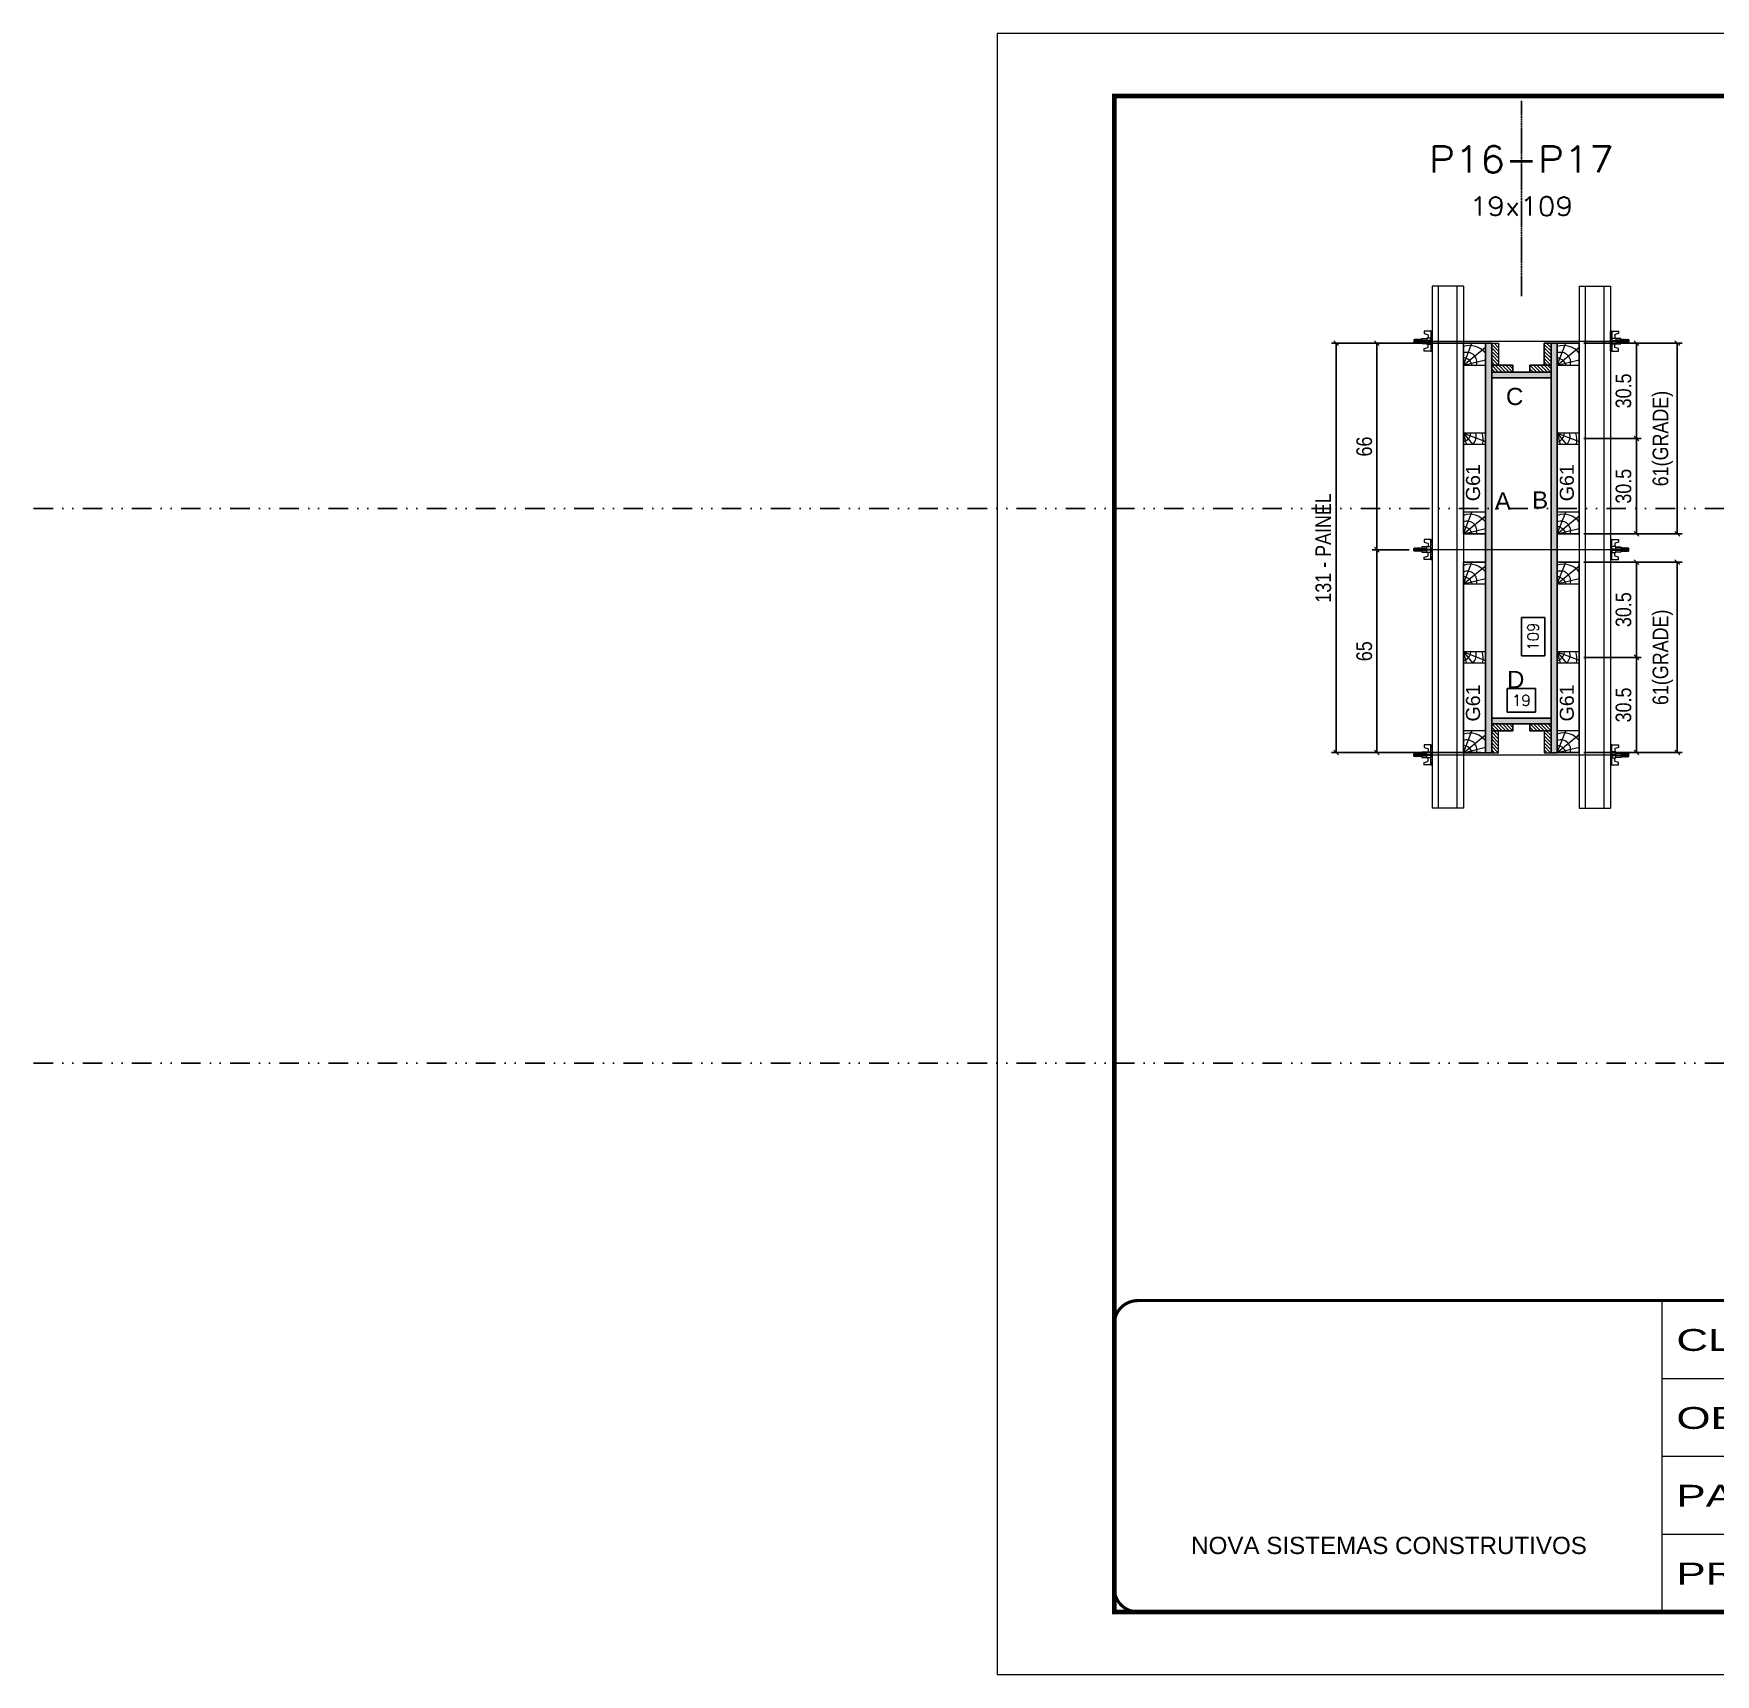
# Model space of a CAD drawing. Extents: x 13770 to 23315, y 867 to 16997.
# Drawn here: x 13770 to 14846, y 10056 to 11106 of the extents above; entities that cross this region are included whole.
import ezdxf
from ezdxf.enums import TextEntityAlignment as Align

# ---------------------------------------------------------------- set-up
doc = ezdxf.new("R2010")
doc.units = 0
for name, pattern in [('CONTINUO', [0]), ('DASHED', [0.75, 0.5, -0.25]), ('DIVIDE2', [0.625, 0.25, -0.125, 0, -0.125, 0, -0.125]), ('HIDDEN', [0.375, 0.25, -0.125])]:
    doc.linetypes.add(name, pattern=pattern)
for name, color, linetype in [('COTA', 241, 'Continuous'), ('cotas', 4, 'Continuous'), ('MEIO_PONT', 93, 'Continuous'), ('Nível', 160, 'Continuous'), ('Painéis', 200, 'Continuous'), ('SARRAFO', 251, 'Continuous'), ('Texto de Titulo', 7, 'Continuous'), ('Texto Qtd Sarr', 242, 'Continuous'), ('TEXTO_GERAL', 7, 'Continuous')]:
    doc.layers.add(name, color=color, linetype=linetype)
for name, color, linetype, lineweight in [('Folhas', 255, 'Continuous', 9), ('Hachura', 251, 'Continuous', 9), ('Madeira', 126, 'Continuous', 18), ('Perfil Metálico', 224, 'Continuous', 18), ('SARRAFO DE PRESSAO', 251, 'DASHED', 9), ('Texto Seção', 7, 'Continuous', 15)]:
    doc.layers.add(name, color=color, linetype=linetype, lineweight=lineweight)
doc.styles.add('ARIAL', font='arial.ttf')
doc.styles.add('COTA TECNICA 2X', font='techl___.ttf', dxfattribs={"height": 10})
doc.styles.add('ROMANS', font='romans.shx')
doc.styles.add('SANSSERIF', font='sas_____.pfb')
doc.styles.add('Tecnologia', font='')
doc.styles.get('Tecnologia').set_extended_font_data('Forgotten Futurist')
doc.dimstyles.new('SECAO PILAR', dxfattribs={"dimtxt": 10, "dimasz": 3, "dimexe": 3, "dimexo": 3, "dimgap": 3, "dimtad": 1, "dimdec": 1, "dimlfac": 0.5, "dimzin": 12, "dimdsep": 46, "dimtxsty": 'COTA TECNICA 2X', "dimblk1": 'OBLIQUE', "dimblk2": 'OBLIQUE', "dimsah": 1, "dimcen": 0.9, "dimclrd": 256, "dimclre": 256, "dimclrt": 256, "dimadec": 1, "dimazin": 3, "dimtfac": 1, "dimtdec": 1, "dimtmove": 0, "dimatfit": 3, "dimfxl": 1, "dimtolj": 1, "dimtzin": 12, "dimarcsym": 0})
doc.dimstyles.new('SECÇÃO 2', dxfattribs={"dimtxt": 7, "dimasz": 6, "dimexe": 0.18, "dimexo": 2, "dimgap": -4, "dimtad": 3, "dimdec": 1, "dimlfac": 0.5, "dimzin": 12, "dimdsep": 46, "dimtxsty": 'ROMANS', "dimblk": 'ARCHTICK', "dimcen": 0.09, "dimse1": 1, "dimse2": 1, "dimsd1": 1, "dimsd2": 1, "dimclrd": 180, "dimclre": 5, "dimclrt": 1, "dimadec": 0, "dimazin": 3, "dimtfac": 1, "dimtdec": 1, "dimtofl": 0, "dimtmove": 0, "dimatfit": 3, "dimldrblk": 'ARCHTICK', "dimfxl": 1, "dimtolj": 1, "dimtzin": 0, "dimarcsym": 0})

# ---------------------------------------------------------------- blocks, each defined once
blk = doc.blocks.new('9999999999')
at = {"color": 30, "linetype": 'CONTINUO'}
for p, q in [((98564.6, 34230.2), (98564.6, 34429.4)), ((98564.6, 34379.6), (99584, 34379.6)), ((98564.6, 34329.8), (99488, 34329.8)), ((99584, 34329.8), (99488, 34329.8)), ((99488, 34329.8), (99488, 34230.2)), ((98564.6, 34280), (99488, 34280))]:
    blk.add_line(p, q, dxfattribs=at)
at = {"color": 30, "linetype": 'CONTINUO', "const_width": 2}
blk.add_lwpolyline([(99584, 34230.2), (99584, 34414.4, 0.414214), (99569, 34429.4), (98229, 34429.4, 0.414214), (98214, 34414.4), (98214, 34245.2, 0.414214), (98229, 34230.2), (99584, 34230.2)], format="xyb", dxfattribs=at)
at = {"layer": 'Folhas'}
blk.add_lwpolyline([(98139, 34190.2), (99624, 34190.2), (99624, 35240.2), (98139, 35240.2)], close=True, dxfattribs=at)
at = {"layer": 'Folhas', "color": 30, "const_width": 3}
blk.add_lwpolyline([(98214, 34230.2), (99584, 34230.2), (99584, 35200.2), (98214, 35200.2)], close=True, dxfattribs=at)
at = {"color": 7, "linetype": 'Continuous', "ltscale": 5, "style": 'ARIAL'}
for s, height, p in [('SCHWARTZ', 15.48, (98837.7, 34393.1)), ('GWT', 15.48, (98837.7, 34343.3)), ('1°PAVIMENTO', 15.483, (98837.7, 34293.5)), ('NOVA SISTEMAS CONSTRUTIVOS', 11.059, (98263.2, 34267.2)), ('PILARES', 15.48, (98837.7, 34243.7))]:
    blk.add_text(s, height=height, dxfattribs=at).set_placement(p)
at = {"layer": 'Folhas', "color": 7, "style": 'Tecnologia', "width": 1.5}
for s, p in [('CLIENTE:', (98573.7, 34397.2)), ('OBRA:', (98573.7, 34347.3)), ('PAVIMENTO:', (98573.7, 34297.5)), ('PROJETO:', (98573.7, 34247.7))]:
    blk.add_text(s, height=14, dxfattribs=at).set_placement(p)
blk = doc.blocks.new('*D515')
at = {"layer": 'COTA', "color": 180, "lineweight": -2, "transparency": 16777216}
for p, q in [((14736.5, 10732), (14721.5, 10732)), ((14721.5, 10732), (14721.5, 10707.4)), ((14736.5, 10707.4), (14736.5, 10732)), ((14721.5, 10707.4), (14736.5, 10707.4))]:
    blk.add_line(p, q, dxfattribs=at)
at = {"layer": 'Defpoints', "color": 0, "transparency": 16777216}
for p in [(14702.5, 10885.5), (14702.5, 10667.5), (14740.5, 10667.5)]:
    blk.add_point(p, dxfattribs=at)
at = {"layer": 'COTA', "color": 1, "transparency": 16777216, "insert": (14729, 10719.7), "char_height": 7, "attachment_point": 5, "rotation": 90, "style": 'ROMANS'}
blk.add_mtext('\\A1;109', dxfattribs=at)
blk = doc.blocks.new('_ArchTick')
at = {"color": 0, "linetype": 'ByBlock', "const_width": 0.15}
blk.add_lwpolyline([(-0.5, -0.5), (0.5, 0.5)], dxfattribs=at)
blk = doc.blocks.new('*D516')
at = {"layer": 'COTA', "color": 180, "lineweight": -2, "transparency": 16777216}
for p, q in [((14730.5, 10686.5), (14712.5, 10686.5)), ((14712.5, 10686.5), (14712.5, 10671.5)), ((14730.5, 10671.5), (14730.5, 10686.5)), ((14712.5, 10671.5), (14730.5, 10671.5))]:
    blk.add_line(p, q, dxfattribs=at)
at = {"layer": 'Defpoints', "color": 0, "transparency": 16777216}
for p in [(14702.5, 10868.1), (14740.5, 10868.1), (14702.5, 10667.5)]:
    blk.add_point(p, dxfattribs=at)
at = {"layer": 'COTA', "color": 1, "transparency": 16777216, "insert": (14721.5, 10679), "char_height": 7, "attachment_point": 5, "style": 'ROMANS'}
blk.add_mtext('\\A1;19', dxfattribs=at)
blk = doc.blocks.new('_Oblique')
at = {"color": 0, "linetype": 'ByBlock', "lineweight": -2}
blk.add_line((-0.5, -0.5), (0.5, 0.5), dxfattribs=at)
blk = doc.blocks.new('*D517')
at = {"layer": 'COTA', "lineweight": -2, "transparency": 16777216}
for p, q in [((14681.5, 10907.5), (14626.1, 10907.5)), ((14629.1, 10907.5), (14629.1, 10775.4)), ((14649.7, 10775.4), (14626.1, 10775.4))]:
    blk.add_line(p, q, dxfattribs=at)
at = {"layer": 'Defpoints', "color": 0, "transparency": 16777216}
for p in [(14684.5, 10907.5), (14629.1, 10775.4), (14652.7, 10775.4)]:
    blk.add_point(p, dxfattribs=at)
at = {"layer": 'COTA', "lineweight": -2, "transparency": 16777216, "xscale": 3, "yscale": 3, "zscale": 3}
for p, rotation in [((14629.1, 10907.5), 90), ((14629.1, 10775.4), 270)]:
    blk.add_blockref('_Oblique', p, dxfattribs=dict(at, rotation=rotation))
at = {"layer": 'COTA', "transparency": 16777216, "insert": (14621, 10841.4), "char_height": 10, "attachment_point": 5, "rotation": 90, "style": 'COTA TECNICA 2X'}
blk.add_mtext('\\A1;66', dxfattribs=at)
blk = doc.blocks.new('*D518')
at = {"layer": 'COTA', "lineweight": -2, "transparency": 16777216}
for p, q in [((14649.7, 10775.4), (14626.1, 10775.4)), ((14629.1, 10775.4), (14629.1, 10645.5)), ((14681.5, 10645.5), (14626.1, 10645.5))]:
    blk.add_line(p, q, dxfattribs=at)
at = {"layer": 'Defpoints', "color": 0, "transparency": 16777216}
for p in [(14652.7, 10775.4), (14629.1, 10645.5), (14684.5, 10645.5)]:
    blk.add_point(p, dxfattribs=at)
at = {"layer": 'COTA', "lineweight": -2, "transparency": 16777216, "xscale": 3, "yscale": 3, "zscale": 3}
for p, rotation in [((14629.1, 10775.4), 90), ((14629.1, 10645.5), 270)]:
    blk.add_blockref('_Oblique', p, dxfattribs=dict(at, rotation=rotation))
at = {"layer": 'COTA', "transparency": 16777216, "insert": (14621, 10710.4), "char_height": 10, "attachment_point": 5, "rotation": 90, "style": 'COTA TECNICA 2X'}
blk.add_mtext('\\A1;65', dxfattribs=at)
blk = doc.blocks.new('*D519')
at = {"layer": 'COTA', "lineweight": -2, "transparency": 16777216}
for p, q in [((14695.5, 10907.5), (14600, 10907.5)), ((14603, 10907.5), (14603, 10645.5)), ((14695.5, 10645.5), (14600, 10645.5))]:
    blk.add_line(p, q, dxfattribs=at)
at = {"layer": 'Defpoints', "color": 0, "transparency": 16777216}
for p in [(14698.5, 10907.5), (14603, 10645.5), (14698.5, 10645.5)]:
    blk.add_point(p, dxfattribs=at)
at = {"layer": 'COTA', "lineweight": -2, "transparency": 16777216, "xscale": 3, "yscale": 3, "zscale": 3}
for p, rotation in [((14603, 10907.5), 90), ((14603, 10645.5), 270)]:
    blk.add_blockref('_Oblique', p, dxfattribs=dict(at, rotation=rotation))
at = {"layer": 'COTA', "transparency": 16777216, "insert": (14594.8, 10776.5), "char_height": 10, "attachment_point": 5, "rotation": 90, "style": 'COTA TECNICA 2X'}
blk.add_mtext('\\A1;131 - PAINEL', dxfattribs=at)
blk = doc.blocks.new('PONTALETE')
at = {"layer": 'Madeira'}
for q in [(2.71, 7), (7, 5.76), (7, 1.74)]:
    blk.add_line((0, 0), q, dxfattribs=at)
blk.add_lwpolyline([(0, 0), (7, 0), (7, 7), (0, 7)], close=True, dxfattribs=at)
for centre, radius, start, end in [((2.04, 0.06), 6.23, 37.2818, 109.0913), ((1.09, 0.9), 3.19, 343.603, 109.9847), ((-0.21, -0.78), 3.09, 14.6322, 86.0383)]:
    blk.add_arc(centre, radius, start, end, dxfattribs=at)
blk = doc.blocks.new('MEIO PONTALETE')
at = {"layer": 'Madeira'}
for q in [(2.71, 7), (3.5, 2.88), (3.5, 0.87)]:
    blk.add_line((0, 0), q, dxfattribs=at)
blk.add_lwpolyline([(0, 0), (3.5, 0), (3.5, 7), (0, 7)], close=True, dxfattribs=at)
for centre, radius, start, end in [((2.04, 0.06), 6.23, 76.4499, 109.0913), ((1.09, 0.9), 3.19, 40.9063, 109.9847), ((-0.21, -0.78), 3.09, 14.6322, 86.0383)]:
    blk.add_arc(centre, radius, start, end, dxfattribs=at)
blk = doc.blocks.new('*D520')
at = {"layer": 'COTA', "lineweight": -2, "transparency": 16777216}
for p, q in [((14761.5, 10907.5), (14824.3, 10907.5)), ((14821.3, 10907.5), (14821.3, 10785.5)), ((14761.5, 10785.5), (14824.3, 10785.5))]:
    blk.add_line(p, q, dxfattribs=at)
at = {"layer": 'Defpoints', "color": 0, "transparency": 16777216}
for p in [(14758.5, 10907.5), (14758.5, 10785.5), (14821.3, 10785.5)]:
    blk.add_point(p, dxfattribs=at)
at = {"layer": 'COTA', "lineweight": -2, "transparency": 16777216, "xscale": 3, "yscale": 3, "zscale": 3}
for p, rotation in [((14821.3, 10907.5), 90), ((14821.3, 10785.5), 270)]:
    blk.add_blockref('_Oblique', p, dxfattribs=dict(at, rotation=rotation))
at = {"layer": 'COTA', "transparency": 16777216, "insert": (14812, 10846.5), "char_height": 10, "attachment_point": 5, "rotation": 90, "style": 'COTA TECNICA 2X'}
blk.add_mtext('\\A1;61(GRADE)', dxfattribs=at)
blk = doc.blocks.new('*D521')
at = {"layer": 'COTA', "lineweight": -2, "transparency": 16777216}
for p, q in [((14761.5, 10907.5), (14798.1, 10907.5)), ((14795.1, 10907.5), (14795.1, 10846.5)), ((14761.5, 10846.5), (14798.1, 10846.5))]:
    blk.add_line(p, q, dxfattribs=at)
at = {"layer": 'Defpoints', "color": 0, "transparency": 16777216}
for p in [(14758.5, 10907.5), (14758.5, 10846.5), (14795.1, 10846.5)]:
    blk.add_point(p, dxfattribs=at)
at = {"layer": 'COTA', "lineweight": -2, "transparency": 16777216, "xscale": 3, "yscale": 3, "zscale": 3}
for p, rotation in [((14795.1, 10907.5), 90), ((14795.1, 10846.5), 270)]:
    blk.add_blockref('_Oblique', p, dxfattribs=dict(at, rotation=rotation))
at = {"layer": 'COTA', "transparency": 16777216, "insert": (14786.9, 10877), "char_height": 10, "attachment_point": 5, "rotation": 90, "style": 'COTA TECNICA 2X'}
blk.add_mtext('\\A1;30.5', dxfattribs=at)
blk = doc.blocks.new('*D522')
at = {"layer": 'COTA', "lineweight": -2, "transparency": 16777216}
for p, q in [((14761.5, 10846.5), (14798.1, 10846.5)), ((14795.1, 10846.5), (14795.1, 10785.5)), ((14761.5, 10785.5), (14798.1, 10785.5))]:
    blk.add_line(p, q, dxfattribs=at)
at = {"layer": 'Defpoints', "color": 0, "transparency": 16777216}
for p in [(14758.5, 10846.5), (14758.5, 10785.5), (14795.1, 10785.5)]:
    blk.add_point(p, dxfattribs=at)
at = {"layer": 'COTA', "lineweight": -2, "transparency": 16777216, "xscale": 3, "yscale": 3, "zscale": 3}
for p, rotation in [((14795.1, 10846.5), 90), ((14795.1, 10785.5), 270)]:
    blk.add_blockref('_Oblique', p, dxfattribs=dict(at, rotation=rotation))
at = {"layer": 'COTA', "transparency": 16777216, "insert": (14786.9, 10816), "char_height": 10, "attachment_point": 5, "rotation": 90, "style": 'COTA TECNICA 2X'}
blk.add_mtext('\\A1;30.5', dxfattribs=at)
blk = doc.blocks.new('*D523')
at = {"layer": 'COTA', "lineweight": -2, "transparency": 16777216}
for p, q in [((14761.5, 10767.5), (14824.3, 10767.5)), ((14821.3, 10767.5), (14821.3, 10645.5)), ((14761.5, 10645.5), (14824.3, 10645.5))]:
    blk.add_line(p, q, dxfattribs=at)
at = {"layer": 'Defpoints', "color": 0, "transparency": 16777216}
for p in [(14758.5, 10767.5), (14758.5, 10645.5), (14821.3, 10645.5)]:
    blk.add_point(p, dxfattribs=at)
at = {"layer": 'COTA', "lineweight": -2, "transparency": 16777216, "xscale": 3, "yscale": 3, "zscale": 3}
for p, rotation in [((14821.3, 10767.5), 90), ((14821.3, 10645.5), 270)]:
    blk.add_blockref('_Oblique', p, dxfattribs=dict(at, rotation=rotation))
at = {"layer": 'COTA', "transparency": 16777216, "insert": (14812, 10706.5), "char_height": 10, "attachment_point": 5, "rotation": 90, "style": 'COTA TECNICA 2X'}
blk.add_mtext('\\A1;61(GRADE)', dxfattribs=at)
blk = doc.blocks.new('*D524')
at = {"layer": 'COTA', "lineweight": -2, "transparency": 16777216}
for p, q in [((14761.5, 10767.5), (14798.1, 10767.5)), ((14795.1, 10767.5), (14795.1, 10706.5)), ((14761.5, 10706.5), (14798.1, 10706.5))]:
    blk.add_line(p, q, dxfattribs=at)
at = {"layer": 'Defpoints', "color": 0, "transparency": 16777216}
for p in [(14758.5, 10767.5), (14758.5, 10706.5), (14795.1, 10706.5)]:
    blk.add_point(p, dxfattribs=at)
at = {"layer": 'COTA', "lineweight": -2, "transparency": 16777216, "xscale": 3, "yscale": 3, "zscale": 3}
for p, rotation in [((14795.1, 10767.5), 90), ((14795.1, 10706.5), 270)]:
    blk.add_blockref('_Oblique', p, dxfattribs=dict(at, rotation=rotation))
at = {"layer": 'COTA', "transparency": 16777216, "insert": (14786.9, 10737), "char_height": 10, "attachment_point": 5, "rotation": 90, "style": 'COTA TECNICA 2X'}
blk.add_mtext('\\A1;30.5', dxfattribs=at)
blk = doc.blocks.new('*D525')
at = {"layer": 'COTA', "lineweight": -2, "transparency": 16777216}
for p, q in [((14761.5, 10706.5), (14798.1, 10706.5)), ((14795.1, 10706.5), (14795.1, 10645.5)), ((14761.5, 10645.5), (14798.1, 10645.5))]:
    blk.add_line(p, q, dxfattribs=at)
at = {"layer": 'Defpoints', "color": 0, "transparency": 16777216}
for p in [(14758.5, 10706.5), (14758.5, 10645.5), (14795.1, 10645.5)]:
    blk.add_point(p, dxfattribs=at)
at = {"layer": 'COTA', "lineweight": -2, "transparency": 16777216, "xscale": 3, "yscale": 3, "zscale": 3}
for p, rotation in [((14795.1, 10706.5), 90), ((14795.1, 10645.5), 270)]:
    blk.add_blockref('_Oblique', p, dxfattribs=dict(at, rotation=rotation))
at = {"layer": 'COTA', "transparency": 16777216, "insert": (14786.9, 10676), "char_height": 10, "attachment_point": 5, "rotation": 90, "style": 'COTA TECNICA 2X'}
blk.add_mtext('\\A1;30.5', dxfattribs=at)
blk = doc.blocks.new('titulo1')
at = {"layer": 'Defpoints', "color": 252, "linetype": 'HIDDEN', "ltscale": 2}
blk.add_line((0, 0), (0, 125), dxfattribs=at)
at = {"layer": 'Defpoints', "style": 'ROMANS', "oblique": 15}
blk.add_attdef('FOLHA', text='', height=10, dxfattribs=at).set_placement((0, 15.6), align=Align.MIDDLE_CENTER)
at = {"layer": 'Texto Qtd Sarr', "color": 3, "style": 'ROMANS', "oblique": 15}
for tag, height, p in [('TITULO', 17, (0, 71.4)), ('SEÇÃO', 12, (0, 41.5))]:
    blk.add_attdef(tag, text='', height=height, dxfattribs=at).set_placement(p, align=Align.MIDDLE_CENTER)
blk = doc.blocks.new('C')
at = {"layer": 'Hachura', "color": 0}
for p, q in [((0, 3.22), (0, -3.22)), ((0.45, 3.22), (0, 3.22)), ((0.46, 3.16), (0, 3.16)), ((0.46, 3.05), (0, 3.05)), ((0.46, 2.88), (0, 2.88)), ((0, 2.75), (0, -1.16)), ((0.46, 2.65), (0, 2.65)), ((0.46, 2.23), (0, 2.23)), ((0.46, 1.51), (0, 1.51)), ((0.39, 0.49), (0.17, 0.49)), ((0.45, -3.23), (0.45, 3.22)), ((0.45, 3.22), (2.58, 3.22)), ((1.74, 0.97), (0.45, 0.97)), ((1.45, 0.1), (0.45, 0.1)), ((1.35, 1.94), (1.35, 0.96)), ((2.58, 2.39), (1.47, 2.09)), ((1.74, -0.97), (1.74, 0.97)), ((1.74, 0.97), (1.74, 0.84)), ((1.74, 0.97), (1.74, 0.84)), ((1.74, 0.84), (3.35, 0.84)), ((3.35, 0.45), (1.74, 0.45)), ((2.58, 3.22), (2.58, 2.39)), ((3.32, 0.84), (3.32, -0.84)), ((3.35, 0.84), (3.35, -0.84)), ((3.68, 0.45), (3.35, 0.45)), ((3.84, -0.52), (3.35, 0.45)), ((3.35, 0.06), (3.67, -0.57)), ((3.68, 0.45), (4.16, -0.52)), ((3.72, 0.5), (4.25, -0.57)), ((4.37, -0.55), (3.83, 0.53)), ((4.15, 0.45), (3.93, 0.45)), ((4.42, -0.52), (3.93, 0.45)), ((4.15, 0.45), (4.26, 0.45)), ((4.26, 0.45), (4.74, -0.52)), ((4.3, 0.5), (4.83, -0.57)), ((4.95, -0.55), (4.41, 0.53)), ((4.51, 0.45), (4.84, 0.45)), ((5, -0.52), (4.51, 0.45)), ((4.84, 0.45), (5.32, -0.52)), ((4.88, 0.5), (5.41, -0.57)), ((5.53, -0.55), (4.99, 0.53)), ((5.58, -0.52), (5.09, 0.45)), ((5.42, 0.45), (5.09, 0.45)), ((5.58, -0.52), (5.09, 0.45)), ((5.42, 0.45), (5.74, -0.19)), ((5.46, 0.5), (5.74, -0.07)), ((5.74, 0.19), (5.57, 0.53)), ((5.74, 0.32), (5.68, 0.45)), ((5.68, 0.45), (5.74, 0.45)), ((5.74, 0.45), (5.9, 0.29)), ((5.74, 0.45), (5.74, -0.52)), ((5.9, -0.36), (5.9, 0.29)), ((0.45, 0), (0, 0)), ((0.46, -1.52), (0, -1.52)), ((0.46, -2.23), (0, -2.23)), ((0.46, -2.65), (0, -2.65)), ((0.46, -2.88), (0, -2.88)), ((0.46, -3.05), (0, -3.05)), ((0.46, -3.16), (0, -3.16)), ((0, -3.22), (2.57, -3.22)), ((0.08, -0.48), (0.29, -0.48)), ((0.29, -0.48), (0.4, -0.48)), ((0.45, 0), (0.45, -0.97)), ((0.45, -0.16), (1.45, -0.16)), ((0.45, -0.65), (0.45, -0.32)), ((0.45, -3.23), (0.45, -0.65)), ((0.45, -0.97), (1.74, -0.97)), ((1.35, -1.94), (1.35, -0.97)), ((2.58, -2.39), (1.47, -2.1)), ((3.35, -0.32), (1.74, -0.32)), ((3.35, -0.84), (1.74, -0.84)), ((2.58, -3.23), (2.58, -2.39)), ((3.35, -0.07), (3.58, -0.52)), ((3.35, -0.52), (3.58, -0.52)), ((3.84, -0.52), (4.16, -0.52)), ((4.42, -0.52), (4.74, -0.52)), ((4.63, -0.52), (4.74, -0.52)), ((5, -0.52), (5.32, -0.52)), ((5.58, -0.52), (5.74, -0.52)), ((5.74, -0.52), (5.9, -0.36)), ((5.74, -0.52), (5.74, -0.52))]:
    blk.add_line(p, q, dxfattribs=at)
for centre, radius, start, end in [((1.52, 1.94), 0.161, 104.7436, 180), ((1.44, -0.03), 0.129, 272.695, 87.305), ((3.81, 0.39), 0.143, 25.5688, 154.4312), ((4.39, 0.39), 0.143, 25.5688, 154.4312), ((4.97, 0.39), 0.143, 25.5688, 154.4312), ((5.55, 0.39), 0.143, 25.5688, 154.4312), ((0.17, -0.37), 0.174, 221.744, 317.8592), ((1.52, -1.94), 0.161, 180, 255.2564), ((3.71, -0.4), 0.174, 222.1408, 318.256), ((4.29, -0.4), 0.174, 222.1408, 318.256), ((4.87, -0.4), 0.174, 222.1408, 318.256), ((5.45, -0.4), 0.174, 222.1408, 318.256), ((5.61, -0.4), 0.174, 317.8592, 318.256)]:
    blk.add_arc(centre, radius, start, end, dxfattribs=at)

msp = doc.modelspace()

# ---------------------------------------------------------------- hatches: boundary and pattern name
at = {"layer": 'Hachura'}
h = msp.add_hatch(color=256, dxfattribs=at)
h.dxf.hatch_style = 1
h.paths.add_polyline_path([(14702.51, 10645.47), (14698.51, 10645.47), (14698.51, 10907.47), (14702.51, 10907.47)])
h = msp.add_hatch(dxfattribs=at)
h.set_pattern_fill('ANSI31', color=256, scale=0.5, angle=90, style=0)
h.set_pattern_definition([(135, (-8188.8946, 20031.4205), (-1.12253202, -1.12253202), [])])
h.paths.add_polyline_path([(14702.51, 10893.47), (14706.91, 10893.47), (14706.91, 10907.47), (14702.51, 10907.47)])
h = msp.add_hatch(dxfattribs=at)
h.set_pattern_fill('ANSI31', color=256, scale=0.5, angle=90, style=0)
h.set_pattern_definition([(135, (-8155.2946, 20031.4205), (-1.12253202, -1.12253202), [])])
h.paths.add_polyline_path([(14736.11, 10893.47), (14740.51, 10893.47), (14740.51, 10907.47), (14736.11, 10907.47)])
h = msp.add_hatch(color=256, dxfattribs=at)
h.dxf.hatch_style = 1
h.paths.add_polyline_path([(14740.51, 10645.47), (14744.51, 10645.47), (14744.51, 10907.47), (14740.51, 10907.47)])
h = msp.add_hatch(dxfattribs=at)
h.set_pattern_fill('ANSI31', color=256, scale=0.5, angle=90, style=0)
h.set_pattern_definition([(135, (-8213.3946, 20031.4205), (-1.12253202, -1.12253202), [])])
h.paths.add_polyline_path([(14716.01, 10893.47), (14716.01, 10889.07), (14702.51, 10889.07), (14702.51, 10893.47)])
h = msp.add_hatch(dxfattribs=at)
h.set_pattern_fill('ANSI31', color=256, scale=0.5, angle=90, style=0)
h.set_pattern_definition([(135, (-8188.8946, 20031.4205), (-1.12253202, -1.12253202), [])])
h.paths.add_polyline_path([(14740.51, 10893.47), (14740.51, 10889.07), (14727.01, 10889.07), (14727.01, 10893.47)])
h = msp.add_hatch(color=256, dxfattribs=at)
h.dxf.hatch_style = 1
h.paths.add_polyline_path([(14702.51, 10889.07), (14702.51, 10885.47), (14740.51, 10885.47), (14740.51, 10889.07)])
h = msp.add_hatch(color=256, dxfattribs=at)
h.dxf.hatch_style = 1
h.paths.add_polyline_path([(14702.51, 10667.47), (14702.51, 10663.87), (14740.51, 10663.87), (14740.51, 10667.47)])
h = msp.add_hatch(dxfattribs=at)
h.set_pattern_fill('ANSI31', color=256, scale=0.5, angle=90, style=0)
h.set_pattern_definition([(135, (-8213.3946, 20015.1998), (-1.12253202, -1.12253202), [])])
h.paths.add_polyline_path([(14716.01, 10659.47), (14716.01, 10663.87), (14702.51, 10663.87), (14702.51, 10659.47)])
h = msp.add_hatch(dxfattribs=at)
h.set_pattern_fill('ANSI31', color=256, scale=0.5, angle=90, style=0)
h.set_pattern_definition([(135, (-8188.8946, 19913.4205), (-1.12253202, -1.12253202), [])])
h.paths.add_polyline_path([(14702.51, 10659.47), (14706.91, 10659.47), (14706.91, 10645.47), (14702.51, 10645.47)])
h = msp.add_hatch(dxfattribs=at)
h.set_pattern_fill('ANSI31', color=256, scale=0.5, angle=90, style=0)
h.set_pattern_definition([(135, (-8188.8946, 20015.1998), (-1.12253202, -1.12253202), [])])
h.paths.add_polyline_path([(14740.51, 10659.47), (14740.51, 10663.87), (14727.01, 10663.87), (14727.01, 10659.47)])
h = msp.add_hatch(dxfattribs=at)
h.set_pattern_fill('ANSI31', color=256, scale=0.5, angle=90, style=0)
h.set_pattern_definition([(135, (-8155.2946, 19913.4205), (-1.12253202, -1.12253202), [])])
h.paths.add_polyline_path([(14736.11, 10659.47), (14740.51, 10659.47), (14740.51, 10645.47), (14736.11, 10645.47)])

# ---------------------------------------------------------------- linework, layer by layer
for points in [[(14698.49, 10907.47), (14684.49, 10907.47), (14684.49, 10785.47), (14698.49, 10785.47)], [(14758.51, 10907.46), (14744.51, 10907.46), (14744.51, 10785.46), (14758.51, 10785.46)], [(14698.49, 10767.47), (14684.49, 10767.47), (14684.49, 10645.47), (14698.49, 10645.47)], [(14758.51, 10767.51), (14744.51, 10767.51), (14744.51, 10645.51), (14758.51, 10645.51)]]:
    msp.add_lwpolyline(points, close=True)
at = {"layer": 'cotas'}
msp.add_lwpolyline([(14740.51, 10885.47), (14740.51, 10667.47), (14702.51, 10667.47), (14702.51, 10885.47)], close=True, dxfattribs=at)
at = {"layer": 'Hachura'}
for p, q in [((14653.7, 10908.88), (14785.51, 10908.9)), ((14653.7, 10775.47), (14785.51, 10775.45)), ((14653.7, 10644.06), (14785.51, 10644.04))]:
    msp.add_line(p, q, dxfattribs=at)
at = {"layer": 'Madeira'}
for points in [[(14706.91, 10907.47), (14706.91, 10893.47), (14702.51, 10893.47), (14702.51, 10907.47)], [(14706.91, 10645.47), (14706.91, 10659.47), (14702.51, 10659.47), (14702.51, 10645.47)], [(14740.51, 10645.47), (14740.51, 10659.47), (14736.11, 10659.47), (14736.11, 10645.47)]]:
    msp.add_lwpolyline(points, close=True, dxfattribs=at)
at = {"layer": 'Nível', "color": 4, "linetype": 'DIVIDE2', "ltscale": 50}
for p, q in [((13769.54, 10801.73), (21112.79, 10801.73)), ((13769.54, 10446.73), (21112.79, 10446.73))]:
    msp.add_line(p, q, dxfattribs=at)
at = {"layer": 'Painéis'}
for points in [[(14702.51, 10645.47), (14698.51, 10645.47), (14698.51, 10907.47), (14702.51, 10907.47)], [(14740.51, 10645.47), (14744.51, 10645.47), (14744.51, 10907.47), (14740.51, 10907.47)], [(14702.51, 10889.07), (14702.51, 10885.47), (14740.51, 10885.47), (14740.51, 10889.07)], [(14702.51, 10667.47), (14702.51, 10663.87), (14740.51, 10663.87), (14740.51, 10667.47)]]:
    msp.add_lwpolyline(points, close=True, dxfattribs=at)
at = {"layer": 'Perfil Metálico'}
for p, q in [((14664.51, 10943.97), (14664.51, 10609.97)), ((14684.51, 10943.97), (14664.51, 10943.97)), ((14668.51, 10609.97), (14668.51, 10943.97)), ((14680.51, 10609.97), (14680.51, 10943.97)), ((14684.51, 10943.97), (14684.51, 10609.97)), ((14758.51, 10943.97), (14758.51, 10609.97)), ((14758.51, 10943.97), (14778.51, 10943.97)), ((14762.51, 10609.97), (14762.51, 10943.97)), ((14774.51, 10609.97), (14774.51, 10943.97)), ((14778.51, 10943.97), (14778.51, 10609.97)), ((14684.51, 10609.97), (14664.51, 10609.97)), ((14758.51, 10609.97), (14778.51, 10609.97))]:
    msp.add_line(p, q, dxfattribs=at)
at = {"layer": 'SARRAFO'}
for p, q in [((14716.01, 10893.47), (14716.01, 10889.07)), ((14716.01, 10659.47), (14716.01, 10663.87))]:
    msp.add_line(p, q, dxfattribs=at)
msp.add_lwpolyline([(14740.51, 10907.47), (14740.51, 10893.47), (14736.11, 10893.47), (14736.11, 10907.47)], close=True, dxfattribs=at)
for points in [[(14716.01, 10893.47), (14702.51, 10893.47), (14702.51, 10889.07), (14716.01, 10889.07)], [(14740.51, 10893.47), (14727.01, 10893.47), (14727.01, 10889.07), (14740.51, 10889.07)], [(14716.01, 10659.47), (14702.51, 10659.47), (14702.51, 10663.87), (14716.01, 10663.87)], [(14740.51, 10659.47), (14727.01, 10659.47), (14727.01, 10663.87), (14740.51, 10663.87)]]:
    msp.add_lwpolyline(points, dxfattribs=at)

# ---------------------------------------------------------------- block references
at = {"layer": 'Hachura', "linetype": 'Continuous', "yscale": 2, "zscale": 2, "rotation": 180}
for p, xscale in [((14664.51, 10908.88), 2), ((14778.51, 10908.89), -2)]:
    msp.add_blockref('C', p, dxfattribs=dict(at, xscale=xscale))
at = {"layer": 'Hachura', "linetype": 'Continuous', "yscale": 2, "zscale": 2}
for p, xscale in [((14664.51, 10775.47), -2), ((14778.51, 10775.46), 2), ((14664.51, 10644.06), -2), ((14778.51, 10644.05), 2)]:
    msp.add_blockref('C', p, dxfattribs=dict(at, xscale=xscale))
at = {"layer": 'MEIO_PONT', "xscale": 2, "yscale": 2, "zscale": 2}
for p in [(14684.49, 10893.47), (14744.51, 10893.46), (14684.49, 10785.47), (14744.51, 10785.46), (14684.49, 10753.47), (14744.51, 10753.51), (14684.49, 10645.47), (14744.51, 10645.51)]:
    msp.add_blockref('PONTALETE', p, dxfattribs=at)
at = {"layer": 'MEIO_PONT', "xscale": 1.999999997962732, "yscale": 1.999999997962732, "zscale": 1.999999997962732, "rotation": 270}
for p in [(14684.49, 10849.97), (14744.51, 10849.96), (14684.49, 10709.97), (14744.51, 10710.01)]:
    msp.add_blockref('MEIO PONTALETE', p, dxfattribs=at)
at = {"layer": 'SARRAFO DE PRESSAO', "color": 6, "linetype": 'ByBlock'}
msp.add_blockref('9999999999', (-83752.98, -24134.56), dxfattribs=at)
at = {"layer": 'Texto Seção'}
ref = msp.add_blockref('titulo1', (14721.51, 10937.68), dxfattribs=at)
ref.add_attrib('TITULO', 'P16-P17', dxfattribs={"layer": 'Texto de Titulo', "color": 7, "height": 17, "style": 'ROMANS', "width": 1.1}).set_placement((14721.51, 11025.18), align=Align.MIDDLE_CENTER)
ref.add_attrib('SEÇÃO', '19x109', dxfattribs={"layer": 'Texto de Titulo', "color": 7, "height": 12, "style": 'ROMANS', "width": 1.1}).set_placement((14721.51, 10995.18), align=Align.MIDDLE_CENTER)

# ---------------------------------------------------------------- texts
at = {"layer": 'TEXTO_GERAL', "style": 'ARIAL'}
for s, p in [('C', (14717.19, 10873.45)), ('A', (14709.63, 10806.59)), ('B', (14733.54, 10807.2)), ('D', (14717.88, 10692.33))]:
    msp.add_text(s, height=11, dxfattribs=at).set_placement(p, align=Align.MIDDLE_CENTER)
at = {"layer": 'TEXTO_GERAL', "color": 0, "linetype": 'Continuous', "style": 'SANSSERIF'}
for p in [(14690.54, 10806.39), (14750.56, 10806.38), (14690.54, 10665.39), (14750.56, 10665.44)]:
    msp.add_text('G61', height=9, rotation=90, dxfattribs=at).set_placement(p, align=Align.MIDDLE_LEFT)

# ---------------------------------------------------------------- dimensions: what is measured, and where the dimension line sits
at = {"layer": 'COTA'}
for base, p1, p2, text, picture, middle in [((14603.02, 10645.47), (14698.49, 10907.47), (14698.49, 10645.47), '<> - PAINEL', '*D519', (14594.8, 10776.47)), ((14821.25, 10785.46), (14758.51, 10907.46), (14758.51, 10785.46), '<>(GRADE)', '*D520', (14812.03, 10846.46)), ((14821.25, 10645.51), (14758.51, 10767.51), (14758.51, 10645.51), '<>(GRADE)', '*D523', (14812.03, 10706.51))]:
    dim = msp.add_linear_dim(base=base, p1=p1, p2=p2, angle=270, text=text, dimstyle='SECAO PILAR', dxfattribs=at)
    dim.commit()
    dim.dimension.update_dxf_attribs({"geometry": picture, "text_midpoint": middle})
for base, p1, p2, picture, middle in [((14629.14, 10775.4), (14684.51, 10907.47), (14652.7, 10775.4), '*D517', (14621.04, 10841.44)), ((14795.07, 10846.46), (14758.51, 10907.46), (14758.51, 10846.46), '*D521', (14786.85, 10876.96)), ((14795.07, 10785.46), (14758.51, 10846.46), (14758.51, 10785.46), '*D522', (14786.85, 10815.96)), ((14629.14, 10645.47), (14652.7, 10775.4), (14684.49, 10645.47), '*D518', (14621.04, 10710.44)), ((14795.07, 10706.51), (14758.51, 10767.51), (14758.51, 10706.51), '*D524', (14786.85, 10737.01)), ((14795.07, 10645.51), (14758.51, 10706.51), (14758.51, 10645.51), '*D525', (14786.85, 10676.01))]:
    dim = msp.add_linear_dim(base=base, p1=p1, p2=p2, angle=270, dimstyle='SECAO PILAR', dxfattribs=at)
    dim.commit()
    dim.dimension.update_dxf_attribs({"geometry": picture, "text_midpoint": middle})
for base, p1, p2, angle, picture, middle in [((14740.51, 10667.47), (14702.51, 10885.47), (14702.51, 10667.47), 270, '*D515', (14740.51, 10719.69)), ((14702.51, 10667.47), (14740.51, 10868.15), (14702.51, 10868.15), 180, '*D516', (14721.51, 10667.47))]:
    dim = msp.add_linear_dim(base=base, p1=p1, p2=p2, angle=angle, dimstyle='SECÇÃO 2', dxfattribs=at)
    dim.commit()
    dim.dimension.update_dxf_attribs({"geometry": picture, "text_midpoint": middle, "dimtype": 160})

doc.saveas('drawing.dxf')
